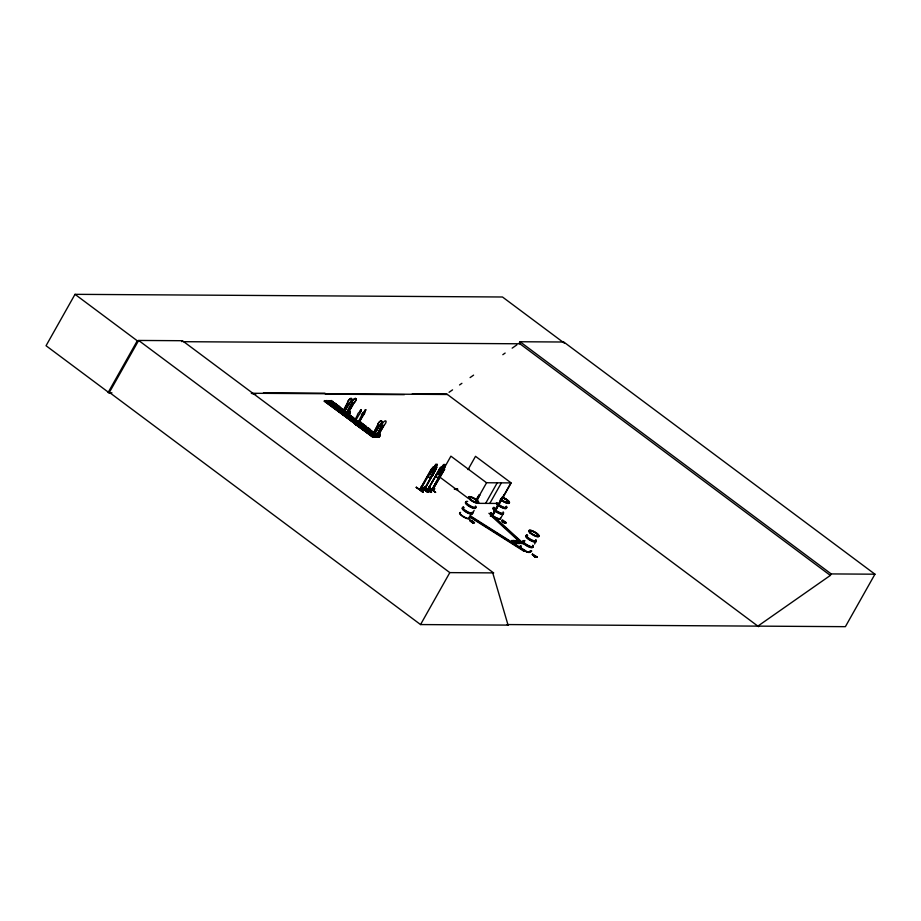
<?xml version="1.0" encoding="UTF-8"?>
<svg xmlns="http://www.w3.org/2000/svg" width="921" height="921" viewBox="0 0 921 921"><rect width="100%" height="100%" fill="white"/><g stroke="black" fill="none" stroke-linecap="round" stroke-linejoin="round"><path stroke-width="1.38" d="M345.064 412.516L345.064 411.745L344.696 412.389L358.902 423.084L328.578 401.165M349.393 412.539L349.186 412.516M375.354 434.827L374.605 434.597M472.392 521.827L469.906 520.238C471.633 519.755 475.512 523.358 473.198 523.301L469.664 520.664M344.788 411.629L343.832 411.699L345.801 412.953C346.204 415.555 341.161 414.473 345.053 414.588M345.087 411.768L344.707 412.378M344.419 414.024L345.317 411.917M348.599 411.192L347.528 412.942M349.209 412.539L348.575 411.215L347.505 412.677M348.99 412.332L349.635 412.389M355.863 421.611L355.046 421.15M359.627 420.828L360.03 421.703L359.731 420.943M374.513 436.485L375.78 434.228L373.938 434.09M378.646 433.653C378.796 434.631 378.22 433.814 379.107 434.102M379.487 434.988L378.957 433.987L379.774 434.539M470.608 515.53L470.735 516.117M490.571 516.059L492.781 516.025L493.196 515.288M493.08 516.301L490.444 516.048L492.942 515.61M344.005 412.781L342.37 412.781L347.643 402.868A3.062 1.255 -53.5 0 1 349.692 399.23A3.062 1.255 -53.5 0 1 351.81 399.219A3.062 1.255 -53.5 0 1 349.761 402.857L343.867 412.769L342.232 412.677L347.505 402.765A3.062 1.255 -53.5 0 1 349.554 399.127A3.062 1.255 -53.5 0 1 351.661 399.115A3.062 1.255 -53.5 0 1 349.623 402.753L343.729 412.666M344.535 411.917L343.867 411.56L344.5 411.422M355.759 423.038L356.266 421.933L355.31 420.816M374.525 434.482L374.444 433.71L374.237 434.263M439.49 476.687L442.057 467.097M421.024 487.324L427.885 492.39M427.712 492.321L421.185 486.967L427.897 492.344M331.491 401.959L345.363 412.228L344.938 411.745L343.74 414.024M348.725 411.434L349.439 412.228M348.967 411.802L348.299 411.422L350.141 412.976L349.082 414.646M356.082 421.07L354.781 422.578L355.276 420.897M359.651 421.358L359.121 422.601M374.755 434.689L374.628 433.975M428.806 487.382L435.691 492.436L428.99 487.405M428.979 487.059L435.437 492.436M488.901 513.308L495.786 518.373M492.608 515.818L511.178 482.938L475.512 456.321L468.018 469.629M343.36 414.024L345.525 411.652L344.258 413.909M348.069 414.059L349.37 411.802L349.036 412.401M361.423 410.317L361.067 409.638M365.741 410.064L364.52 412.343A2.038 0.829 -53.5 0 1 363.208 415.037L359.374 421.714L363.3 415.106A2.038 0.829 -53.5 0 0 364.612 412.412L365.66 409.661L363.611 412.424A2.038 0.829 -53.5 0 0 361.884 415.118L361.792 415.049A2.038 0.829 -53.5 0 1 363.519 412.355L363.611 412.424M374.582 434.125L374.237 433.791M379.279 434.839L379.268 434.136L378.163 436.508L380.12 434.263L378.853 436.508L378.001 436.393M435.564 477.193L440.192 467.926L427.689 490.03L428.277 489.339L432.007 489.5L428.38 489.109M375.4 434.654L361.585 424.408M355.115 421.139L355.667 421.668M355.506 421.427L354.896 422.658M359.489 421.196L360.606 421.968L360.065 423.073L347.643 413.84M378.957 434.401L379.487 434.228M344.097 411.457L344.373 412.044M361.32 410.536L360.284 412.389L361.331 410.248M348.196 412.792L353.952 402.776A3.062 1.255 -53.5 0 0 356.001 399.15A3.062 1.255 -53.5 0 0 353.883 399.161A3.062 1.255 -53.5 0 0 351.834 402.788L346.561 412.7L348.196 412.792L354.09 402.88A3.062 1.255 -53.5 0 0 356.139 399.254A3.062 1.255 -53.5 0 0 354.032 399.265A3.062 1.255 -53.5 0 0 351.983 402.891L346.71 412.804M361.159 409.707L359.19 412.32A2.038 0.829 -53.5 0 0 357.463 415.026L354.032 421.703L355.034 421.691L358.868 415.014A2.038 0.829 -53.5 0 0 360.18 412.32M358.373 421.726L361.792 415.049M372.326 435.126L377.598 425.226A3.062 1.255 -53.5 0 1 379.648 421.588A3.062 1.255 -53.5 0 1 381.755 421.576A3.062 1.255 -53.5 0 1 379.717 425.214L373.822 435.115L371.37 435.115L371.808 434.044L371.048 435.38M377.737 425.329L372.464 435.23L373.961 435.219L379.855 425.318A3.062 1.255 -53.5 0 0 381.904 421.68A3.062 1.255 -53.5 0 0 379.786 421.691A3.062 1.255 -53.5 0 0 377.737 425.329L377.598 425.226M381.927 425.249L376.804 435.265L378.289 435.253L384.045 425.237A3.062 1.255 -53.5 0 0 386.095 421.599A3.062 1.255 -53.5 0 0 383.976 421.611A3.062 1.255 -53.5 0 0 381.927 425.249L376.804 435.265M564.423 343.222L502.475 296.999L75.015 294.329L46.05 345.732L109.139 392.807L111.959 392.83M136.826 341.587L108.102 392.565L109.634 392.576M109.139 392.807L138.645 340.448L182.404 340.712L493.564 572.897L493.023 573.852L508.058 625.106L507.333 624.565L845.386 626.671L874.95 574.197L563.79 342.013L520.031 341.749L519.191 343.245L830.351 575.418L831.191 573.921L874.95 574.197M181.863 341.679L182.404 340.712M324.25 401.142L326.967 400.52C332.389 403.018 322.638 401.832 328.82 401.89M327.669 403.087L330.063 402.799C335.474 405.309 325.723 404.123 331.905 404.181M345.294 412.953L346.043 411.618L349.358 414.047L347.47 414.059L347.896 412.988L346.814 414.646L328.567 401.13L331.307 400.543C336.718 403.041 326.967 401.867 333.16 401.913M331.997 403.11L334.392 402.834C339.814 405.332 330.052 404.146 336.246 404.204M333.552 405.39L331.157 405.677L333.552 405.39C338.963 407.888 329.211 406.714 335.405 406.771M337.892 405.424L335.497 405.701L337.892 405.424C343.303 407.922 333.552 406.737 339.734 406.794M340.954 412.93L341.887 411.595L343.74 412.965L342.52 414.634M343.268 414.024L345.03 414.024L345.801 412.953M345.766 415.164L344.178 415.359L345.766 415.164C349.381 416.833 342.877 416.05 346.998 416.085M347.908 413.932L349.174 411.687C351.074 411.18 349.094 414.703 347.908 413.932L359.812 423.061M346.607 416.902L348.103 416.891C351.707 418.56 345.202 417.777 349.335 417.812M347.781 414.588L349.301 414.45M348.599 413.932L349.865 411.687M350.107 415.198L348.506 415.383L350.107 415.198L351.235 416.292M349.842 416.119L351.338 416.108M352.432 416.925L350.832 417.109L352.432 416.925C356.047 418.595 349.543 417.8 353.664 417.835M353.031 421.922L353.652 421.024L354.896 421.945L354.493 422.658L355.748 422.647M353.652 421.024L353.25 421.737L355.034 421.691M354.896 421.945L354.055 423.05L324.238 401.107L354.366 423.061M355.345 422.658L355.633 421.07M357.371 421.945L357.993 421.058L357.59 421.772L358.822 422.681L360.606 421.968M356.911 423.522C365.084 424.903 348.944 424.88 358.914 424.339M358.822 422.681L359.225 421.968L358.603 422.866L360.099 422.854L345.617 412.689L346.043 411.618M363.254 424.374C357.06 424.316 366.811 425.502 361.4 423.004L358.66 423.591L377.645 437.13M359.225 422.681L360.525 421.185M360.157 425.26L357.762 425.537L360.157 425.26C365.568 427.758 355.817 426.584 361.999 426.63M361.4 423.004L376.056 434.24M364.486 425.283L362.091 425.571L364.486 425.283C369.908 427.781 360.146 426.607 366.339 426.653M363.645 427.851L361.251 428.127L363.645 427.851C369.056 430.349 359.305 429.163 365.499 429.221M367.986 427.874L365.591 428.161L367.986 427.874C373.396 430.372 363.645 429.198 369.828 429.244M373.673 436.358L375.618 434.113L374.352 436.358M373.834 436.485L375.1 434.24M375.388 435.414L376.309 434.067L375.71 435.138M371.37 435.115L373.224 436.485L375.123 436.473L375.895 435.403L375.089 437.061M377.564 436.519L378.163 435.449L377.242 436.784L379.475 436.773L380.235 435.437L379.452 436.508L377.564 436.519L374.007 433.86M378.692 436.381L380.12 434.263M416.419 487.267L423.073 492.355L416.35 487.313M424.005 489.753L419.596 489.753L420.736 489.224M419.677 489.753L431.247 469.215L431.891 469.388L420.367 489.995M435.806 464.518L437.371 464.495L435.794 464.426L434.447 467.016M424.454 487.025C424.12 490.064 440.618 497.006 424.443 487.025M437.291 464.437L433.25 472.876M431.891 475.294L423.936 490.007L435.944 469.422L435.299 469.238M423.89 489.972L424.823 489.235L424.374 490.03L419.849 489.949L432.375 467.856L433.354 466.959L436.911 467.028L433.066 474.706M424.42 490.018L436.773 467.062M427.954 489.857L439.49 469.296L427.459 489.857L431.972 489.857M441.274 472.749L439.386 474.764L437.993 474.752L441.044 468.006L443.623 464.495L445.119 464.506L443.934 468.018L431.811 490.076L443.853 468.662L444.624 469.111L432.755 489.615L444.624 469.111M443.588 467.12L445.016 464.587M431.489 489.811L431.914 489.051M436.37 474.706L435.414 477.228L439.018 477.308L444.728 467.097L432.179 490.087L427.816 490.064M432.882 489.673C434.781 489.385 431.765 487.727 433.261 488.913M434.551 489.028L429.647 488.89L434.228 488.855M475.432 501.012L479.07 494.819L479.68 495.279L476.894 500.23M476.514 500.022L479.3 495.072M476.341 500.92L486.576 482.754L510.879 482.903L492.275 516.013L491.077 515.76L492.631 515.369L522.207 542.319M477.159 500.195L479.714 495.072M472.795 512.813L474.142 510.453M470.389 520.964L473.993 522.518L471.425 521.735L470.631 520.538L472.266 521.159L470.631 520.538M472.657 521.413L474.522 522.76L473.118 523.001L472.036 521.654M473.198 523.301L469.906 520.238M485.632 503.384L497.213 482.823M109.38 392.381L420.552 624.565L449.816 572.62L493.564 572.897M489.811 503.407L501.392 482.846M498.307 503.891L491.837 515.967L502.901 496.465M499.712 501.415L501.105 498.94M503.833 495.394L491.929 515.99M492.862 515.184L492.62 516.036M500.517 518.511L503.085 513.964M502.866 520.722L503.683 520.722C499.769 520.515 505.376 523.75 506.17 522.575C504.835 525.166 498.94 518.661 503.442 521.148M511.639 540.915L512.249 540.489L513.964 541.951C509.048 538.67 514.839 544.012 515.737 543.125L514.92 542.078L515.495 543.551M513.964 541.951L513.4 540.5L517.28 543.137L514.678 542.504M513.158 540.926L513.745 540.5M514.597 540.938L515.196 540.512L516.923 541.974C511.995 538.681 517.798 544.035 518.684 543.148L517.867 542.089L518.454 543.574M514.148 542.239L511.88 540.489M517.038 543.563L514.735 541.79M516.923 541.974L516.359 540.512L520.238 543.148L517.625 542.515M516.117 540.938L516.704 540.512M515.15 543.551L515.737 543.125M517.095 542.25L514.839 540.5M516.681 543.563L517.28 543.137M519.997 543.586L517.694 541.813M518.097 543.574L518.684 543.148M519.628 543.574L520.238 543.148M470.378 517.372L524.003 551.265L524.889 550.378L470.067 515.725M524.003 551.265L524.889 550.378M534.537 544.023L535.861 541.663M534.71 556.123L535.239 557.286L532.43 554.223L537.173 556.871L534.468 556.549L537.173 556.871M532.188 554.649L532.822 554.223M532.856 555.018L534.894 556.261M534.157 556.249L535.136 555.835M506.17 522.575L502.82 521.436M384.045 425.237L378.289 435.253M431.109 477.09L433.1 474.718L431.097 477.182L427.586 477.159L433.354 466.959M364.797 410.34L365.752 409.741M332.631 405.344L334.254 406.564M338.709 406.38L336.913 405.424M347.482 416.856L348.08 417.616M351.857 417.294L352.755 417.478M469.722 497.34C470.171 497.685 469.491 497.375 470.032 497.19M469.883 497.317L470.355 497.812L469.768 497.639M476.548 502.003L475.731 502.083L476.226 502.509M476.341 502.578L476.065 502.359M476.813 502.164L476.848 502.912M507.621 502.359C509.232 504.938 504.823 500.932 507.471 502.624M507.839 503.039L506.826 502.313L507.759 502.693M506.838 502.44L507.609 502.486M529.863 530.91L530.749 531.382L530.22 530.957M537.311 535.815C538.175 537.242 535.055 534.629 537.162 535.953M433.457 472.68L431.569 474.695L430.176 474.683L430.568 472.657L435.794 464.426M441.263 467.085L440.261 467.972L441.171 467.016L444.728 467.097M326.287 400.911L324.71 401.119M327.945 401.614L344.742 414.611M349.37 414.634L347.113 414.669M324.94 400.934L354.055 423.073M324.733 400.531L355.759 422.831M355.092 423.568L354.827 422.981L372.844 436.899M358.614 422.877L344.822 412.965M377.196 437.118L359.363 423.418M373.35 436.761L373.661 435.414M374.363 437.049L375.146 436.738L356.899 423.234M375.123 437.061L356.462 423.234M378.738 437.095L379.394 436.911M454.652 489.189C458.451 490.582 456.079 487.704 457.725 489.868M360.997 409.799L360.226 410.467M349.163 411.929L350.026 411.802M449.045 392.311L452.556 389.859M459.567 384.955L461.905 383.32M470.09 377.587L473.59 375.135M502.82 354.689L505.157 353.054M512.168 348.15L516.854 344.88M757.868 626.119L830.351 575.418M344.684 411.618L344.074 411.825M331.03 400.957L329.05 401.153M343.153 414.462L345.053 414.289M354.573 422.843L357.06 422.969M375.146 436.738L372.568 437.072L354.332 423.556L373.362 437.061L354.804 423.579M358.902 423.43L377.265 437.095M358.706 423.602L373.489 434.585M374.375 437.084L357.256 424.385M423.303 491.929L416.131 487.37M432.283 489.063L433.112 489.707M492.654 515.242L492.378 515.265M420.057 488.982L424.201 489.442L420.264 489.201M336.844 405.574L338.663 406.437M334.231 406.426L332.596 405.482M351.73 417.029L352.34 417.201M362.678 427.851L364.428 428.864M368.653 428.91L366.892 428.092L368.688 429.048M476.594 502.244L475.996 502.037L476.974 502.716M477.193 502.544L475.858 502.014M530.381 531.118L530.611 531.302M536.39 535.608L537.473 536.31M473.382 523.001L471.817 522.023M341.887 411.595L345.03 414.024M350.141 412.976L348.115 411.606M358.281 421.657L359.374 421.714M379.959 434.136L379.256 434.205M468.628 468.812L469.077 469.261M439.731 469.468L439.087 469.296M434.781 488.74L429.647 488.89M457.138 488.89L454.26 489.051L457.714 489.016M493.172 515.242L492.493 514.747M490.72 515.656L492.965 515.679M490.444 516.048L492.827 516.059M183.302 341.691L519.916 343.786M263.452 392.807L325.009 393.186M412.343 393.728L446.708 393.946L758.605 626.671M251.295 393.267L447.433 394.487M252.055 393.704L256.372 393.728M325.355 394.165L404.388 394.649M444.601 465.059L443.231 465.899L444.129 465.911M477.654 503.338L499.286 503.465M503.649 520.722L502.336 520.388L502.843 521.194M505.341 522.587L505.928 523.013M420.552 624.565L508.116 625.106L507.321 624.565M476.491 502.325L477.274 502.843L476.514 502.578M420.379 488.982L419.953 489.995M431.834 490.053L450.899 456.171L486.564 482.777M503.108 520.296L501.726 520.273L505.583 522.161M348.311 417.535L347.459 416.96M507.402 502.912L508.024 502.935M352.34 417.432L351.787 416.925M517.867 542.089L519.87 543.148M514.92 542.078L516.911 543.137M432.386 489.109L432.985 489.615M348.011 417.397L347.516 417.029L348.552 417.616M532.58 554.661L536.931 557.297M470.735 516.727L524.371 550.62M469.698 516.37L524.521 551.023M332.274 401.648L345.962 411.779M376.136 434.079L379.452 436.508M332.17 401.798L345.893 411.929M331.836 401.648L345.974 412.078M357.878 421.058L360.088 422.681M361.124 423.407L375.987 434.39M331.733 401.798L345.663 412.101M360.928 423.579L375.998 434.551M361.884 424.42L375.71 434.562M329.062 400.554L343.038 410.962M328.912 400.831L343.038 411.261M359.155 423.015L373.132 433.411M328.855 401.142L342.681 411.284M371.808 434.044L375.123 436.473M327.508 401.625L344.938 414.554M356.795 423.384L375.077 436.899L356.358 423.384M327.404 401.775L354.769 421.945M327.45 401.936L332.009 405.321M324.583 400.796L354.573 423.038M354.62 423.568L373.005 437.095M423.971 487.439L430.924 492.447M520.031 341.749L831.191 573.921M440.929 474.787L439.018 477.308M439.305 476.733L468.075 498.192M138.645 340.448L449.816 572.62M75.015 294.329L138.104 341.403M491.434 515.115L523.128 543.989M491.077 515.76L521.7 543.678M533.098 554.58L534.399 555.824M534.468 556.549L535.239 557.286M532.43 554.223L535.147 556.86M516.359 540.512L517.165 541.548M513.4 540.5L514.206 541.525M517.337 541.824L518.339 543.137M516.462 540.949L517.452 542.239M514.39 541.813L515.392 543.125M513.504 540.926L514.494 542.216M364.348 429.025L362.69 427.943M532.58 546.844A5.722 1.531 29.4 0 1 526.605 545.808A5.722 1.531 29.4 0 1 523.473 541.525M532.845 546.556A5.814 1.554 29.4 0 1 526.777 545.497A5.814 1.554 29.4 0 1 523.589 541.145M529.966 552.082A5.71 1.52 29.4 0 1 523.301 550.171A5.71 1.52 29.4 0 1 520.802 546.291M530.07 551.265A5.699 1.52 29.4 0 1 524.118 550.228A5.699 1.52 29.4 0 1 520.998 545.969M530.036 551.414A5.745 1.531 29.4 0 1 524.037 550.378A5.745 1.531 29.4 0 1 520.883 546.084M535.631 540.224A5.814 1.554 29.4 0 1 533.639 541.49A5.814 1.554 29.4 0 1 526.87 537.542A5.814 1.554 29.4 0 1 527.675 535.585M532.718 545.255A5.733 1.531 29.4 0 1 530.749 546.498A5.733 1.531 29.4 0 1 524.072 542.607A5.733 1.531 29.4 0 1 524.878 540.685M535.377 540.535A5.733 1.531 29.4 0 1 531.118 540.846A5.733 1.531 29.4 0 1 526.064 535.953M532.591 545.612A5.814 1.554 29.4 0 1 530.6 546.867A5.814 1.554 29.4 0 1 523.83 542.918A5.814 1.554 29.4 0 1 524.648 540.972M535.792 539.936A5.814 1.554 29.4 0 1 530.807 539.902A5.814 1.554 29.4 0 1 526.95 535.182M536.321 540.224A5.722 1.531 29.4 0 1 530.346 539.188A5.722 1.531 29.4 0 1 527.203 534.905M503.004 513.469A5.722 1.531 29.4 0 1 497.029 512.433A5.722 1.531 29.4 0 1 493.886 508.15M503.35 513.665A5.814 1.554 29.4 0 1 496.557 511.731A5.814 1.554 29.4 0 1 494.013 507.77M502.279 497.202A5.71 1.52 29.4 0 1 508.783 501.208A5.71 1.52 29.4 0 1 507.402 502.785A5.71 1.52 29.4 0 1 500.656 499.055M500.483 517.89A5.699 1.52 29.4 0 1 494.531 516.854A5.699 1.52 29.4 0 1 491.411 512.594M502.014 497.685A5.699 1.52 29.4 0 1 508.507 501.68A5.699 1.52 29.4 0 1 507.126 503.257A5.699 1.52 29.4 0 1 500.391 499.539M506.043 506.849A5.814 1.554 29.4 0 1 503.039 507.747A5.814 1.554 29.4 0 1 496.407 503.004M503.142 511.88A5.733 1.531 29.4 0 1 498.871 512.18A5.733 1.531 29.4 0 1 493.829 507.298M506.216 507.793A5.733 1.531 29.4 0 1 502.187 507.77A5.733 1.531 29.4 0 1 496.292 503.373M503.43 512.882A5.814 1.554 29.4 0 1 497.363 511.823A5.814 1.554 29.4 0 1 494.174 507.483M506.216 506.55A5.814 1.554 29.4 0 1 503.822 507.69A5.814 1.554 29.4 0 1 496.995 503.373M506.32 506.205A5.722 1.531 29.4 0 1 503.971 507.31A5.722 1.531 29.4 0 1 497.248 503.062M472.185 513.273A5.722 1.531 29.4 0 1 466.21 512.237A5.722 1.531 29.4 0 1 463.079 507.955M472.036 512.329A5.814 1.554 29.4 0 1 470.044 513.584A5.814 1.554 29.4 0 1 463.275 509.635A5.814 1.554 29.4 0 1 464.092 507.69M469.088 517.383A5.71 1.52 29.4 0 1 464.852 517.694A5.71 1.52 29.4 0 1 459.821 512.813M469.261 517.061A5.699 1.52 29.4 0 1 464.368 517.026A5.699 1.52 29.4 0 1 460.604 512.398M475.65 507.31A5.814 1.554 29.4 0 1 469.583 506.251A5.814 1.554 29.4 0 1 466.394 501.899M472.738 512.329A5.733 1.531 29.4 0 1 466.751 511.282A5.733 1.531 29.4 0 1 463.608 506.999M474.983 506.964A5.733 1.531 29.4 0 1 470.067 506.93A5.733 1.531 29.4 0 1 466.268 502.279M472.623 512.686A5.814 1.554 29.4 0 1 466.544 511.627A5.814 1.554 29.4 0 1 463.367 507.287M475.812 507.011A5.814 1.554 29.4 0 1 469.745 505.963A5.814 1.554 29.4 0 1 466.556 501.611M475.512 506.009A5.722 1.531 29.4 0 1 473.544 507.241A5.722 1.531 29.4 0 1 466.889 503.361A5.722 1.531 29.4 0 1 467.684 501.438M433.975 467.949L431.316 472.669L432.709 472.669L435.368 467.949L433.975 467.949M435.886 464.99L435.414 465.842L436.784 465.001L435.886 464.99M441.792 468.006L439.133 472.726L440.549 472.749L443.185 468.018L441.815 468.018M530.519 550.735L530.151 551.368L531.348 551.633L531.705 550.988L530.519 550.735M362.724 427.793L364.302 429.071L362.828 427.77M503.683 494.98L504.294 495.429L503.683 494.98M530.243 532.442A5.71 1.52 29.4 0 0 538.797 536.252A5.71 1.52 29.4 0 0 533.109 531.083A5.71 1.52 29.4 0 0 530.243 532.442M529.978 532.925A5.699 1.52 29.4 0 0 538.509 536.736A5.699 1.52 29.4 0 0 532.845 531.567A5.699 1.52 29.4 0 0 529.978 532.925M530.116 532.614A5.745 1.531 29.4 0 0 538.716 536.448A5.745 1.531 29.4 0 0 533.006 531.244A5.745 1.531 29.4 0 0 530.116 532.614M494.358 517.165A5.733 1.531 29.4 0 0 500.345 518.201A5.71 1.52 29.4 0 1 494.347 517.176A5.71 1.52 29.4 0 1 491.227 512.905A5.733 1.531 29.4 0 0 494.358 517.165M508.703 501.404A5.745 1.531 29.4 0 0 502.164 497.375A5.745 1.531 29.4 0 1 508.714 501.392A5.745 1.531 29.4 0 1 507.31 502.993A5.745 1.531 29.4 0 1 500.529 499.24A5.745 1.531 29.4 0 0 507.321 502.981A5.745 1.531 29.4 0 0 508.714 501.392M469.848 498.871A5.71 1.52 29.4 0 0 478.402 502.682A5.71 1.52 29.4 0 0 472.715 497.501A5.71 1.52 29.4 0 0 469.848 498.871M469.583 499.343A5.699 1.52 29.4 0 0 478.114 503.154A5.699 1.52 29.4 0 0 472.45 497.985A5.699 1.52 29.4 0 0 469.583 499.343M469.722 499.044A5.745 1.531 29.4 0 0 478.321 502.878A5.745 1.531 29.4 0 0 472.611 497.674A5.745 1.531 29.4 0 0 469.722 499.044"/></g></svg>
